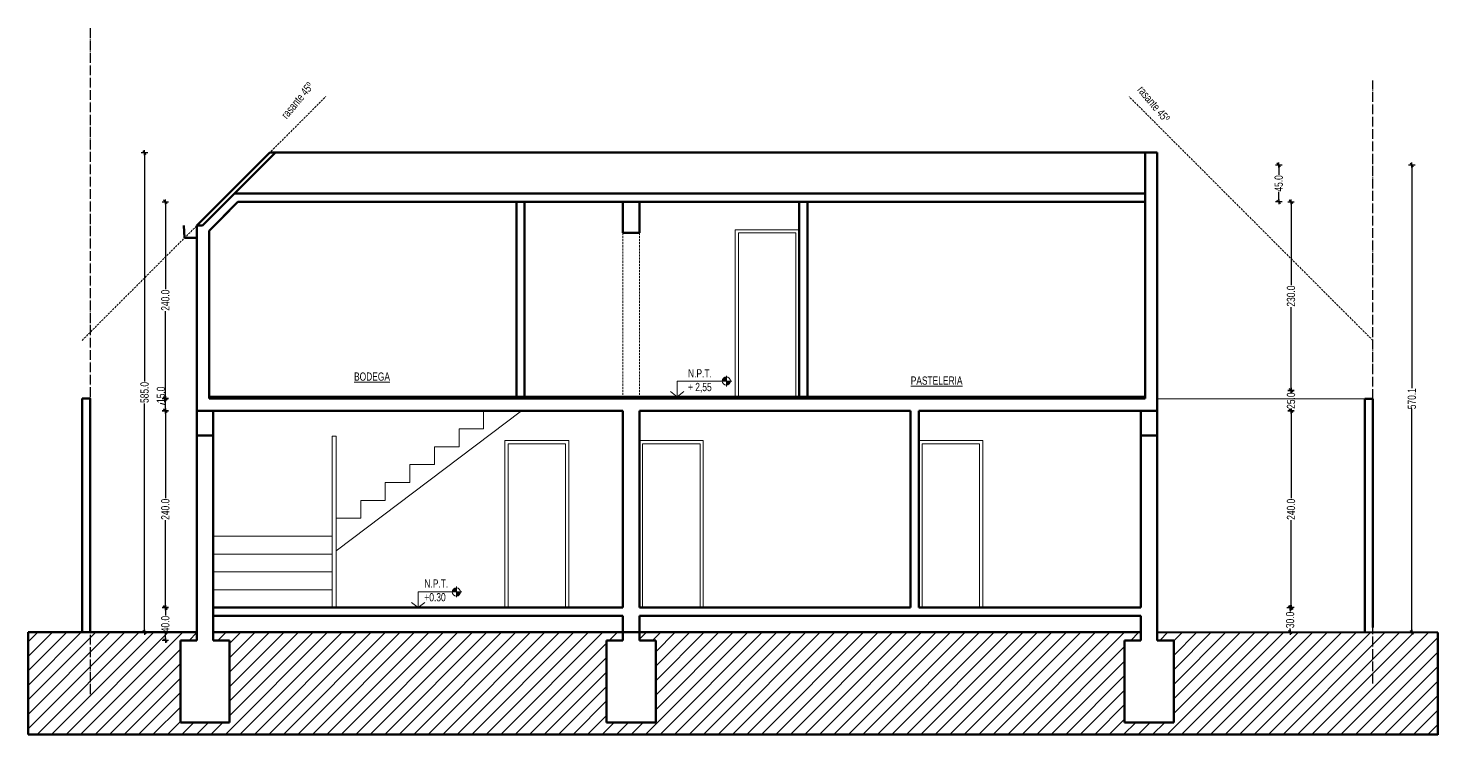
# Model space of a CAD drawing. Header units: centimetres. Extents: x 56177 to 99483, y 493 to 15482.
# Drawn here: x 66007 to 67727, y 5348 to 6210 of the extents above; entities that cross this region are included whole.
import ezdxf

# ---------------------------------------------------------------- set-up
doc = ezdxf.new("R2010")
doc.units = ezdxf.units.CM
doc.header["$MEASUREMENT"] = 0
doc.linetypes.add('ACAD_ISO04W100', pattern=[30, 24, -3, 0, -3])
doc.linetypes.add('HIDDEN', pattern=[0.375, 0.25, -0.125])
for name, color, linetype, lineweight in [('0.1', 253, 'Continuous', 13), ('0.1 COTAS', 52, 'Continuous', 13), ('0.15 PROYECCIONES', 6, 'HIDDEN', 15), ('0.15 TEXTOS', 212, 'Continuous', 20), ('0.5 MUROS', 1, 'Continuous', 50), ('0.8 TERRENO', 5, 'Continuous', 80)]:
    doc.layers.add(name, color=color, linetype=linetype, lineweight=lineweight)
doc.layers.add('0.10 EJES', color=120, linetype='ACAD_ISO04W100')
doc.layers.add('0.12 MOBILIARIO BLOQUES', color=251, linetype='Continuous', lineweight=13, true_color=0x616161)
doc.layers.add('COLOR_ NARANJO', color=2, linetype='Continuous', true_color=0xffff14)
doc.styles.add('NICOLAS 2', font='swisscl.ttf')
doc.dimstyles.new('NICO CMS PEQUEÑAS', dxfattribs={"dimtxt": 10, "dimasz": 2, "dimexe": 0.18, "dimexo": 0.0625, "dimgap": 0.09, "dimtad": 0, "dimdec": 1, "dimzin": 0, "dimdsep": 46, "dimtxsty": 'NICOLAS 2', "dimblk": 'CRUZ2', "dimcen": 0.09, "dimse1": 1, "dimse2": 1, "dimclrd": 256, "dimclrt": 2, "dimadec": 0, "dimazin": 0, "dimtfac": 1, "dimtdec": 1, "dimtofl": 0, "dimtmove": 1, "dimatfit": 2, "dimldrblk": 'CRUZ2', "dimfxl": 1, "dimtolj": 1, "dimtzin": 0, "dimarcsym": 0})

# ---------------------------------------------------------------- blocks, each defined once
blk = doc.blocks.new('CRUZ2')
at = {"layer": 'COLOR_ NARANJO', "color": 8}
for p, q in [((-1.5, 0), (1.5, 0)), ((0, 2), (0, -2))]:
    blk.add_line(p, q, dxfattribs=at)
at = {"layer": 'COLOR_ NARANJO', "color": 4}
blk.add_lwpolyline([(-1.06, -1.06), (0, 0), (1.06, 1.06)], dxfattribs=at)
blk = doc.blocks.new('*D622')
at = {"layer": '0.1 COTAS', "lineweight": -2, "transparency": 16777216}
for p, q in [((66174.6, 5501), (66174.6, 5493.5)), ((66174.6, 5465), (66174.6, 5472.5))]:
    blk.add_line(p, q, dxfattribs=at)
at = {"layer": 'Defpoints', "color": 0, "transparency": 16777216}
for p in [(66174.6, 5503), (66228, 5503), (66213, 5463)]:
    blk.add_point(p, dxfattribs=at)
at = {"layer": '0.1 COTAS', "lineweight": -2, "transparency": 16777216, "xscale": 2, "yscale": 2, "zscale": 2}
for p, rotation in [((66174.6, 5503), 90), ((66174.6, 5463), 270)]:
    blk.add_blockref('CRUZ2', p, dxfattribs=dict(at, rotation=rotation))
at = {"layer": '0.1 COTAS', "color": 2, "transparency": 16777216, "insert": (66174.6, 5483), "char_height": 10, "attachment_point": 5, "rotation": 90, "style": 'NICOLAS 2'}
blk.add_mtext('\\A1;40.0', dxfattribs=at)
blk = doc.blocks.new('*D620')
at = {"layer": '0.1 COTAS', "lineweight": -2, "transparency": 16777216}
for p, q in [((66174.6, 5741), (66174.6, 5636.5)), ((66174.6, 5505), (66174.6, 5609.5))]:
    blk.add_line(p, q, dxfattribs=at)
at = {"layer": 'Defpoints', "color": 0, "transparency": 16777216}
for p in [(66174.6, 5743), (66228, 5743), (66228, 5503)]:
    blk.add_point(p, dxfattribs=at)
at = {"layer": '0.1 COTAS', "lineweight": -2, "transparency": 16777216, "xscale": 2, "yscale": 2, "zscale": 2}
for p, rotation in [((66174.6, 5743), 90), ((66174.6, 5503), 270)]:
    blk.add_blockref('CRUZ2', p, dxfattribs=dict(at, rotation=rotation))
at = {"layer": '0.1 COTAS', "color": 2, "transparency": 16777216, "insert": (66174.6, 5623), "char_height": 10, "attachment_point": 5, "rotation": 90, "style": 'NICOLAS 2'}
blk.add_mtext('\\A1;240.0', dxfattribs=at)
blk = doc.blocks.new('*D623')
at = {"layer": '0.1 COTAS', "lineweight": -2, "transparency": 16777216}
for p, q in [((66169.2, 5752.1), (66169.2, 5752.3)), ((66174.6, 5750.5), (66169.2, 5752.1)), ((66174.6, 5745), (66174.6, 5756))]:
    blk.add_line(p, q, dxfattribs=at)
at = {"layer": 'Defpoints', "color": 0, "transparency": 16777216}
for p in [(66174.6, 5758), (66213, 5758), (66228, 5743)]:
    blk.add_point(p, dxfattribs=at)
at = {"layer": '0.1 COTAS', "lineweight": -2, "transparency": 16777216, "xscale": 2, "yscale": 2, "zscale": 2}
for p, rotation in [((66174.6, 5758), 90), ((66174.6, 5743), 270)]:
    blk.add_blockref('CRUZ2', p, dxfattribs=dict(at, rotation=rotation))
at = {"layer": '0.1 COTAS', "color": 2, "transparency": 16777216, "insert": (66169.2, 5762.6), "char_height": 10, "attachment_point": 5, "rotation": 90, "style": 'NICOLAS 2'}
blk.add_mtext('\\A1;15.0', dxfattribs=at)
blk = doc.blocks.new('*D624')
at = {"layer": '0.1 COTAS', "lineweight": -2, "transparency": 16777216}
for p, q in [((66174.6, 5996), (66174.6, 5891.5)), ((66174.6, 5760), (66174.6, 5864.5))]:
    blk.add_line(p, q, dxfattribs=at)
at = {"layer": 'Defpoints', "color": 0, "transparency": 16777216}
for p in [(66174.6, 5998), (66339, 5998), (66213, 5758)]:
    blk.add_point(p, dxfattribs=at)
at = {"layer": '0.1 COTAS', "lineweight": -2, "transparency": 16777216, "xscale": 2, "yscale": 2, "zscale": 2}
for p, rotation in [((66174.6, 5998), 90), ((66174.6, 5758), 270)]:
    blk.add_blockref('CRUZ2', p, dxfattribs=dict(at, rotation=rotation))
at = {"layer": '0.1 COTAS', "color": 2, "transparency": 16777216, "insert": (66174.6, 5878), "char_height": 10, "attachment_point": 5, "rotation": 90, "style": 'NICOLAS 2'}
blk.add_mtext('\\A1;240.0', dxfattribs=at)
blk = doc.blocks.new('*D621')
at = {"layer": '0.1 COTAS', "lineweight": -2, "transparency": 16777216}
for p, q in [((66149.2, 6056), (66149.2, 5779)), ((66149.2, 5475), (66149.2, 5752))]:
    blk.add_line(p, q, dxfattribs=at)
at = {"layer": 'Defpoints', "color": 0, "transparency": 16777216}
for p in [(66324, 6058), (66149.2, 5473), (66213, 5473)]:
    blk.add_point(p, dxfattribs=at)
at = {"layer": '0.1 COTAS', "lineweight": -2, "transparency": 16777216, "xscale": 2, "yscale": 2, "zscale": 2}
for p, rotation in [((66149.2, 6058), 90), ((66149.2, 5473), 270)]:
    blk.add_blockref('CRUZ2', p, dxfattribs=dict(at, rotation=rotation))
at = {"layer": '0.1 COTAS', "color": 2, "transparency": 16777216, "insert": (66149.2, 5765.5), "char_height": 10, "attachment_point": 5, "rotation": 90, "style": 'NICOLAS 2'}
blk.add_mtext('\\A1;585.0', dxfattribs=at)
blk = doc.blocks.new('*D625')
at = {"layer": '0.1 COTAS', "lineweight": -2, "transparency": 16777216}
for p, q in [((67547, 5501), (67547, 5498.4)), ((67547, 5475), (67547, 5477.6))]:
    blk.add_line(p, q, dxfattribs=at)
at = {"layer": 'Defpoints', "color": 0, "transparency": 16777216}
for p in [(67365, 5503), (67547, 5503), (67290, 5473)]:
    blk.add_point(p, dxfattribs=at)
at = {"layer": '0.1 COTAS', "lineweight": -2, "transparency": 16777216, "xscale": 2, "yscale": 2, "zscale": 2}
for p, rotation in [((67547, 5503), 90), ((67547, 5473), 270)]:
    blk.add_blockref('CRUZ2', p, dxfattribs=dict(at, rotation=rotation))
at = {"layer": '0.1 COTAS', "color": 2, "transparency": 16777216, "insert": (67547, 5488), "char_height": 10, "attachment_point": 5, "rotation": 90, "style": 'NICOLAS 2'}
blk.add_mtext('\\A1;30.0', dxfattribs=at)
blk = doc.blocks.new('*D626')
at = {"layer": '0.1 COTAS', "lineweight": -2, "transparency": 16777216}
for p, q in [((67548.1, 5741), (67548.1, 5636.5)), ((67548.1, 5505), (67548.1, 5609.5))]:
    blk.add_line(p, q, dxfattribs=at)
at = {"layer": 'Defpoints', "color": 0, "transparency": 16777216}
for p in [(67255, 5743), (67548.1, 5743), (67365, 5503)]:
    blk.add_point(p, dxfattribs=at)
at = {"layer": '0.1 COTAS', "lineweight": -2, "transparency": 16777216, "xscale": 2, "yscale": 2, "zscale": 2}
for p, rotation in [((67548.1, 5743), 90), ((67548.1, 5503), 270)]:
    blk.add_blockref('CRUZ2', p, dxfattribs=dict(at, rotation=rotation))
at = {"layer": '0.1 COTAS', "color": 2, "transparency": 16777216, "insert": (67548.1, 5623), "char_height": 10, "attachment_point": 5, "rotation": 90, "style": 'NICOLAS 2'}
blk.add_mtext('\\A1;240.0', dxfattribs=at)
blk = doc.blocks.new('*D627')
at = {"layer": '0.1 COTAS', "lineweight": -2, "transparency": 16777216}
for p, q in [((67548.1, 5766), (67548.1, 5765.9)), ((67548.1, 5745), (67548.1, 5745.1))]:
    blk.add_line(p, q, dxfattribs=at)
at = {"layer": 'Defpoints', "color": 0, "transparency": 16777216}
for p in [(67478.7, 5768), (67548.1, 5768), (67255, 5743)]:
    blk.add_point(p, dxfattribs=at)
at = {"layer": '0.1 COTAS', "lineweight": -2, "transparency": 16777216, "xscale": 2, "yscale": 2, "zscale": 2}
for p, rotation in [((67548.1, 5768), 90), ((67548.1, 5743), 270)]:
    blk.add_blockref('CRUZ2', p, dxfattribs=dict(at, rotation=rotation))
at = {"layer": '0.1 COTAS', "color": 2, "transparency": 16777216, "insert": (67548.1, 5755.5), "char_height": 10, "attachment_point": 5, "rotation": 90, "style": 'NICOLAS 2'}
blk.add_mtext('\\A1;25.0', dxfattribs=at)
blk = doc.blocks.new('*D628')
at = {"layer": '0.1 COTAS', "lineweight": -2, "transparency": 16777216}
for p, q in [((67548.1, 5996), (67548.1, 5896.5)), ((67548.1, 5770), (67548.1, 5869.5))]:
    blk.add_line(p, q, dxfattribs=at)
at = {"layer": 'Defpoints', "color": 0, "transparency": 16777216}
for p in [(67317, 5998), (67548.1, 5998), (67478.7, 5768)]:
    blk.add_point(p, dxfattribs=at)
at = {"layer": '0.1 COTAS', "lineweight": -2, "transparency": 16777216, "xscale": 2, "yscale": 2, "zscale": 2}
for p, rotation in [((67548.1, 5998), 90), ((67548.1, 5768), 270)]:
    blk.add_blockref('CRUZ2', p, dxfattribs=dict(at, rotation=rotation))
at = {"layer": '0.1 COTAS', "color": 2, "transparency": 16777216, "insert": (67548.1, 5883), "char_height": 10, "attachment_point": 5, "rotation": 90, "style": 'NICOLAS 2'}
blk.add_mtext('\\A1;230.0', dxfattribs=at)
blk = doc.blocks.new('*D629')
at = {"layer": '0.1 COTAS', "lineweight": -2, "transparency": 16777216}
for p, q in [((67533.1, 6041), (67533.1, 6031)), ((67533.1, 6000), (67533.1, 6010))]:
    blk.add_line(p, q, dxfattribs=at)
at = {"layer": 'Defpoints', "color": 0, "transparency": 16777216}
for p in [(67317, 6043), (67533.1, 6043), (67317, 5998)]:
    blk.add_point(p, dxfattribs=at)
at = {"layer": '0.1 COTAS', "lineweight": -2, "transparency": 16777216, "xscale": 2, "yscale": 2, "zscale": 2}
for p, rotation in [((67533.1, 6043), 90), ((67533.1, 5998), 270)]:
    blk.add_blockref('CRUZ2', p, dxfattribs=dict(at, rotation=rotation))
at = {"layer": '0.1 COTAS', "color": 2, "transparency": 16777216, "insert": (67533.1, 6020.5), "char_height": 10, "attachment_point": 5, "rotation": 90, "style": 'NICOLAS 2'}
blk.add_mtext('\\A1;45.0', dxfattribs=at)
blk = doc.blocks.new('*D630')
at = {"layer": '0.1 COTAS', "lineweight": -2, "transparency": 16777216}
for p, q in [((67695.5, 6041), (67695.5, 5770.6)), ((67695.5, 5474.8), (67695.5, 5745.3))]:
    blk.add_line(p, q, dxfattribs=at)
at = {"layer": 'Defpoints', "color": 0, "transparency": 16777216}
for p in [(67332, 6043), (67695.5, 6043), (67638, 5472.8)]:
    blk.add_point(p, dxfattribs=at)
at = {"layer": '0.1 COTAS', "lineweight": -2, "transparency": 16777216, "xscale": 2, "yscale": 2, "zscale": 2}
for p, rotation in [((67695.5, 6043), 90), ((67695.5, 5472.8), 270)]:
    blk.add_blockref('CRUZ2', p, dxfattribs=dict(at, rotation=rotation))
at = {"layer": '0.1 COTAS', "color": 2, "transparency": 16777216, "insert": (67695.5, 5757.9), "char_height": 10, "attachment_point": 5, "rotation": 90, "style": 'NICOLAS 2'}
blk.add_mtext('\\A1;570.1', dxfattribs=at)

msp = doc.modelspace()

# ---------------------------------------------------------------- hatches: boundary and pattern name
at = {"layer": '0.1'}
h = msp.add_hatch(dxfattribs=at)
h.set_pattern_fill('ANSI31', color=256, scale=100, style=0)
h.paths.add_polyline_path([(66185.17, 5469.57), (66185.17, 5496.51), (66164.08, 5496.51), (66164.08, 5469.57)], flags=9)
h.paths.add_polyline_path([(66007.22, 5472.99), (66007.22, 5348.3), (67647.97, 5348.3), (67647.97, 5472.68), (67384.97, 5472.99), (67384.97, 5462.99), (67404.97, 5462.99), (67404.97, 5362.99), (67344.97, 5362.99), (67344.97, 5462.99), (67364.97, 5462.99), (67364.97, 5472.99), (66752.97, 5472.99), (66752.97, 5462.99), (66772.97, 5462.99), (66772.97, 5362.99), (66712.97, 5362.99), (66712.97, 5462.99), (66732.97, 5462.99), (66732.97, 5472.99), (66232.97, 5472.99), (66232.97, 5462.99), (66252.97, 5462.99), (66252.97, 5362.99), (66192.97, 5362.99), (66192.97, 5462.99), (66212.97, 5462.99), (66212.97, 5472.99)])
h = msp.add_hatch(dxfattribs=at)
h.set_pattern_fill('ANSI31', color=256, scale=100, style=0)
h.paths.add_polyline_path([(67727.21, 5348.3), (67727.21, 5472.59), (67647.97, 5472.68), (67647.97, 5348.3)])
at = {"layer": '0.15 TEXTOS'}
h = msp.add_hatch(color=256, dxfattribs=at)
h.paths.add_polyline_path([(66859.14, 5779.39), (66854.14, 5779.39, -0.4142136), (66859.14, 5784.39)])
h.paths.add_polyline_path([(66859.14, 5774.39), (66859.14, 5779.39), (66864.14, 5779.39, -0.4142136)])
h = msp.add_hatch(color=256, dxfattribs=at)
h.paths.add_polyline_path([(66529.74, 5522.16), (66524.74, 5522.16, -0.4142136), (66529.74, 5527.16)])
h.paths.add_polyline_path([(66529.74, 5517.16), (66529.74, 5522.16), (66534.74, 5522.16, -0.4142136)])

# ---------------------------------------------------------------- linework, layer by layer
at = {"layer": '0.10 EJES', "ltscale": 0.5}
for p, q in [((66082.97, 6209.79), (66082.97, 5394.05)), ((67647.97, 5410.31), (67647.97, 6145.9))]:
    msp.add_line(p, q, dxfattribs=at)
at = {"layer": '0.12 MOBILIARIO BLOQUES'}
for p, q in [((66869.97, 5963.99), (66869.97, 5759.99)), ((66947.97, 5963.99), (66869.97, 5963.99)), ((66873.97, 5959.99), (66873.97, 5759.99)), ((66943.97, 5959.99), (66873.97, 5959.99)), ((66943.97, 5959.99), (66943.97, 5759.99)), ((66947.97, 5963.99), (66947.97, 5759.99)), ((67637.97, 5757.85), (67384.97, 5757.85)), ((66382.97, 5572.2), (66609.13, 5742.99)), ((66562.97, 5742.99), (66562.97, 5721.09)), ((66377.97, 5712.04), (66377.97, 5502.99)), ((66377.97, 5712.04), (66382.97, 5712.04)), ((66382.97, 5712.04), (66382.97, 5502.99)), ((66532.97, 5721.09), (66532.97, 5699.28)), ((66532.97, 5721.09), (66562.97, 5721.09)), ((66502.97, 5699.28), (66502.97, 5677.47)), ((66502.97, 5699.28), (66532.97, 5699.28)), ((66666.97, 5706.99), (66588.97, 5706.99)), ((66588.97, 5706.99), (66588.97, 5502.99)), ((66592.97, 5702.99), (66592.97, 5502.99)), ((66662.97, 5702.99), (66592.97, 5702.99)), ((66662.97, 5702.99), (66662.97, 5502.99)), ((66666.97, 5706.99), (66666.97, 5502.99)), ((66752.97, 5706.99), (66752.97, 5502.99)), ((66830.97, 5706.99), (66752.97, 5706.99)), ((66756.97, 5702.99), (66756.97, 5502.99)), ((66826.97, 5702.99), (66756.97, 5702.99)), ((66826.97, 5702.99), (66826.97, 5502.99)), ((66830.97, 5706.99), (66830.97, 5502.99)), ((67093.97, 5706.99), (67093.97, 5502.99)), ((67171.97, 5706.99), (67093.97, 5706.99)), ((67097.97, 5702.99), (67097.97, 5502.99)), ((67167.97, 5702.99), (67097.97, 5702.99)), ((67167.97, 5702.99), (67167.97, 5502.99)), ((67171.97, 5706.99), (67171.97, 5502.99)), ((66472.97, 5677.47), (66472.97, 5655.66)), ((66472.97, 5677.47), (66502.97, 5677.47)), ((66442.97, 5655.66), (66442.97, 5633.85)), ((66442.97, 5655.66), (66472.97, 5655.66)), ((66412.97, 5633.85), (66412.97, 5612.04)), ((66412.97, 5633.85), (66442.97, 5633.85)), ((66382.97, 5612.04), (66412.97, 5612.04)), ((66382.97, 5612.04), (66412.97, 5612.04)), ((66232.97, 5590.23), (66377.97, 5590.23)), ((66232.97, 5568.42), (66377.97, 5568.42)), ((66232.97, 5546.61), (66377.97, 5546.61)), ((66232.97, 5524.8), (66377.97, 5524.8))]:
    msp.add_line(p, q, dxfattribs=at)
at = {"layer": '0.15 PROYECCIONES', "ltscale": 10}
for p, q in [((66072.97, 5828.99), (66370.48, 6126.5)), ((67647.97, 5828.85), (67350.46, 6126.36)), ((66732.97, 5959.99), (66732.97, 5759.99)), ((66752.97, 5959.99), (66752.97, 5759.99))]:
    msp.add_line(p, q, dxfattribs=at)
at = {"layer": '0.15 TEXTOS'}
for p, q in [((66865.64, 5779.39), (66798.97, 5779.39)), ((66798.97, 5779.39), (66798.97, 5759.99)), ((66859.14, 5772.89), (66859.14, 5785.89)), ((66798.97, 5759.99), (66790.83, 5766.45)), ((66798.97, 5759.99), (66807.1, 5766.45)), ((66536.24, 5522.16), (66482.97, 5522.16)), ((66482.97, 5522.16), (66482.97, 5502.99)), ((66529.74, 5515.66), (66529.74, 5528.66)), ((66482.97, 5502.99), (66474.83, 5509.45)), ((66482.97, 5502.99), (66491.1, 5509.45))]:
    msp.add_line(p, q, dxfattribs=at)
for centre in [(66859.14, 5779.39), (66529.74, 5522.16)]:
    msp.add_circle(centre, 5, dxfattribs=at)
at = {"layer": '0.5 MUROS', "ltscale": 10}
for p, q in [((66212.97, 5968.99), (66301.97, 6057.99)), ((66220.04, 5968.99), (66309.04, 6057.99)), ((66301.97, 6057.99), (67384.97, 6057.99)), ((67369.97, 6057.99), (67369.97, 5757.99)), ((67384.97, 6057.99), (67384.97, 5472.99)), ((66259.04, 6007.99), (67369.97, 6007.99)), ((66227.97, 5962.78), (66263.18, 5997.99)), ((66242.97, 5977.78), (66263.18, 5997.99)), ((66263.18, 5997.99), (67369.97, 5997.99)), ((66602.97, 5759.99), (66602.97, 5997.99)), ((66612.97, 5759.99), (66612.97, 5997.99)), ((66732.97, 5959.99), (66732.97, 5997.99)), ((66752.97, 5959.99), (66752.97, 5997.99)), ((66947.97, 5759.99), (66947.97, 5997.99)), ((66947.97, 5759.99), (66947.97, 5997.99)), ((66957.97, 5759.99), (66957.97, 5997.99)), ((66197.97, 5953.99), (66197, 5968.96)), ((66212.97, 5968.99), (66212.97, 5757.99)), ((66212.97, 5968.99), (66220.04, 5968.99)), ((66212.97, 5968.99), (66212.97, 5953.99)), ((66212.97, 5953.99), (66197.97, 5953.99)), ((66227.97, 5962.78), (66227.97, 5757.99)), ((66732.97, 5959.99), (66752.97, 5959.99)), ((66072.97, 5757.99), (66082.97, 5757.99)), ((66072.97, 5757.99), (66072.97, 5472.99)), ((66082.97, 5757.99), (66082.97, 5472.99)), ((66212.97, 5757.99), (66212.97, 5462.99)), ((66212.97, 5757.99), (66212.97, 5502.99)), ((66227.97, 5759.99), (67369.97, 5759.99)), ((66227.97, 5757.99), (67369.97, 5757.99)), ((67637.97, 5757.85), (67647.97, 5757.85)), ((67637.97, 5757.85), (67637.97, 5472.85)), ((67647.97, 5757.85), (67647.97, 5478.85)), ((66232.97, 5742.99), (66212.97, 5742.99)), ((66232.97, 5742.99), (66732.97, 5742.99)), ((66232.97, 5742.99), (66232.97, 5502.99)), ((66232.97, 5742.99), (66232.97, 5492.99)), ((66732.97, 5742.99), (66732.97, 5502.99)), ((66752.97, 5742.99), (66752.97, 5502.99)), ((66752.97, 5742.99), (67083.97, 5742.99)), ((67083.97, 5742.99), (67083.97, 5502.99)), ((67093.97, 5742.99), (67093.97, 5502.99)), ((67093.97, 5742.99), (67369.97, 5742.99)), ((67364.97, 5742.99), (67364.97, 5502.99)), ((67384.97, 5742.99), (67364.97, 5742.99)), ((66232.97, 5712.99), (66212.97, 5712.99)), ((67384.97, 5712.99), (67364.97, 5712.99)), ((66232.97, 5502.99), (66732.97, 5502.99)), ((66232.97, 5492.99), (66732.97, 5492.99)), ((66232.97, 5492.99), (66232.97, 5462.99)), ((66732.97, 5462.99), (66732.97, 5492.99)), ((66752.97, 5502.99), (67083.97, 5502.99)), ((66752.97, 5492.99), (66752.97, 5462.99)), ((66752.97, 5492.99), (67364.97, 5492.99)), ((67093.97, 5502.99), (67364.97, 5502.99)), ((67364.97, 5492.99), (67364.97, 5462.99)), ((67384.97, 5492.99), (67384.97, 5462.99)), ((66192.97, 5462.99), (66192.97, 5362.99)), ((66192.97, 5462.99), (66212.97, 5462.99)), ((66232.97, 5462.99), (66252.97, 5462.99)), ((66252.97, 5462.99), (66252.97, 5362.99)), ((66712.97, 5462.99), (66712.97, 5362.99)), ((66712.97, 5462.99), (66732.97, 5462.99)), ((66752.97, 5462.99), (66772.97, 5462.99)), ((66772.97, 5462.99), (66772.97, 5362.99)), ((67344.97, 5462.99), (67344.97, 5362.99)), ((67344.97, 5462.99), (67364.97, 5462.99)), ((67384.97, 5462.99), (67404.97, 5462.99)), ((67404.97, 5462.99), (67404.97, 5362.99)), ((66192.97, 5362.99), (66252.97, 5362.99)), ((66712.97, 5362.99), (66772.97, 5362.99)), ((67344.97, 5362.99), (67404.97, 5362.99))]:
    msp.add_line(p, q, dxfattribs=at)
at = {"layer": '0.8 TERRENO'}
for p, q in [((66007.22, 5472.99), (66212.97, 5472.99)), ((66007.22, 5472.99), (66007.22, 5348.3)), ((66232.97, 5472.99), (67364.97, 5472.99)), ((67384.97, 5472.99), (67727.21, 5472.59)), ((67727.21, 5347.9), (67727.21, 5472.59)), ((66007.22, 5348.3), (67727.21, 5348.3))]:
    msp.add_line(p, q, dxfattribs=at)

# ---------------------------------------------------------------- texts
at = {"layer": '0.15 TEXTOS', "char_height": 10, "width": 489.6147, "style": 'NICOLAS 2'}
for insert, attachment_point, rotation in [((66348.38, 6144.86), 3, 50.27618), ((67367.68, 6140.67), 1, 309.72382)]:
    msp.add_mtext('rasante 45º', dxfattribs=dict(at, insert=insert, attachment_point=attachment_point, rotation=rotation))
at = {"layer": '0.15 TEXTOS', "char_height": 10, "width": 489.6147, "attachment_point": 1, "style": 'NICOLAS 2'}
for s, insert in [('{\\LBODEGA}', (66404.82, 5789.85)), ('N.P.T. \\P+ 2,55', (66812.36, 5793.76)), ('{\\LPASTELERIA}', (67084.07, 5784.98)), ('N.P.T. \\P+0.30', (66490.68, 5537.41))]:
    msp.add_mtext(s, dxfattribs=dict(at, insert=insert))

# ---------------------------------------------------------------- dimensions: what is measured, and where the dimension line sits
at = {"layer": '0.1 COTAS'}
for base, p1, p2, picture, middle in [((66149.17, 5472.99), (66323.97, 6057.99), (66212.97, 5472.99), '*D621', (66149.17, 5765.49)), ((67533.06, 6042.99), (67316.97, 5997.99), (67316.97, 6042.99), '*D629', (67533.06, 6020.49)), ((67695.55, 6042.99), (67637.97, 5472.85), (67331.97, 6042.99), '*D630', (67695.55, 5757.92)), ((66174.6, 5997.99), (66212.97, 5757.99), (66338.97, 5997.99), '*D624', (66174.6, 5877.99)), ((67548.06, 5997.99), (67478.68, 5767.99), (67316.97, 5997.99), '*D628', (67548.06, 5882.99)), ((66174.6, 5757.99), (66227.97, 5742.99), (66212.97, 5757.99), '*D623', (66169.17, 5752.39)), ((67548.06, 5767.99), (67254.97, 5742.99), (67478.68, 5767.99), '*D627', (67548.06, 5755.49)), ((66174.6, 5742.99), (66227.97, 5502.99), (66227.97, 5742.99), '*D620', (66174.6, 5622.99)), ((67548.06, 5742.99), (67364.97, 5502.99), (67254.97, 5742.99), '*D626', (67548.06, 5622.99)), ((66174.6, 5502.99), (66212.97, 5462.99), (66227.97, 5502.99), '*D622', (66174.6, 5482.99)), ((67547, 5502.99), (67289.97, 5472.99), (67364.97, 5502.99), '*D625', (67547, 5487.99))]:
    dim = msp.add_linear_dim(base=base, p1=p1, p2=p2, angle=90, dimstyle='NICO CMS PEQUEÑAS', dxfattribs=at)
    dim.commit()
    dim.dimension.update_dxf_attribs({"geometry": picture, "text_midpoint": middle})

doc.saveas('drawing.dxf')
